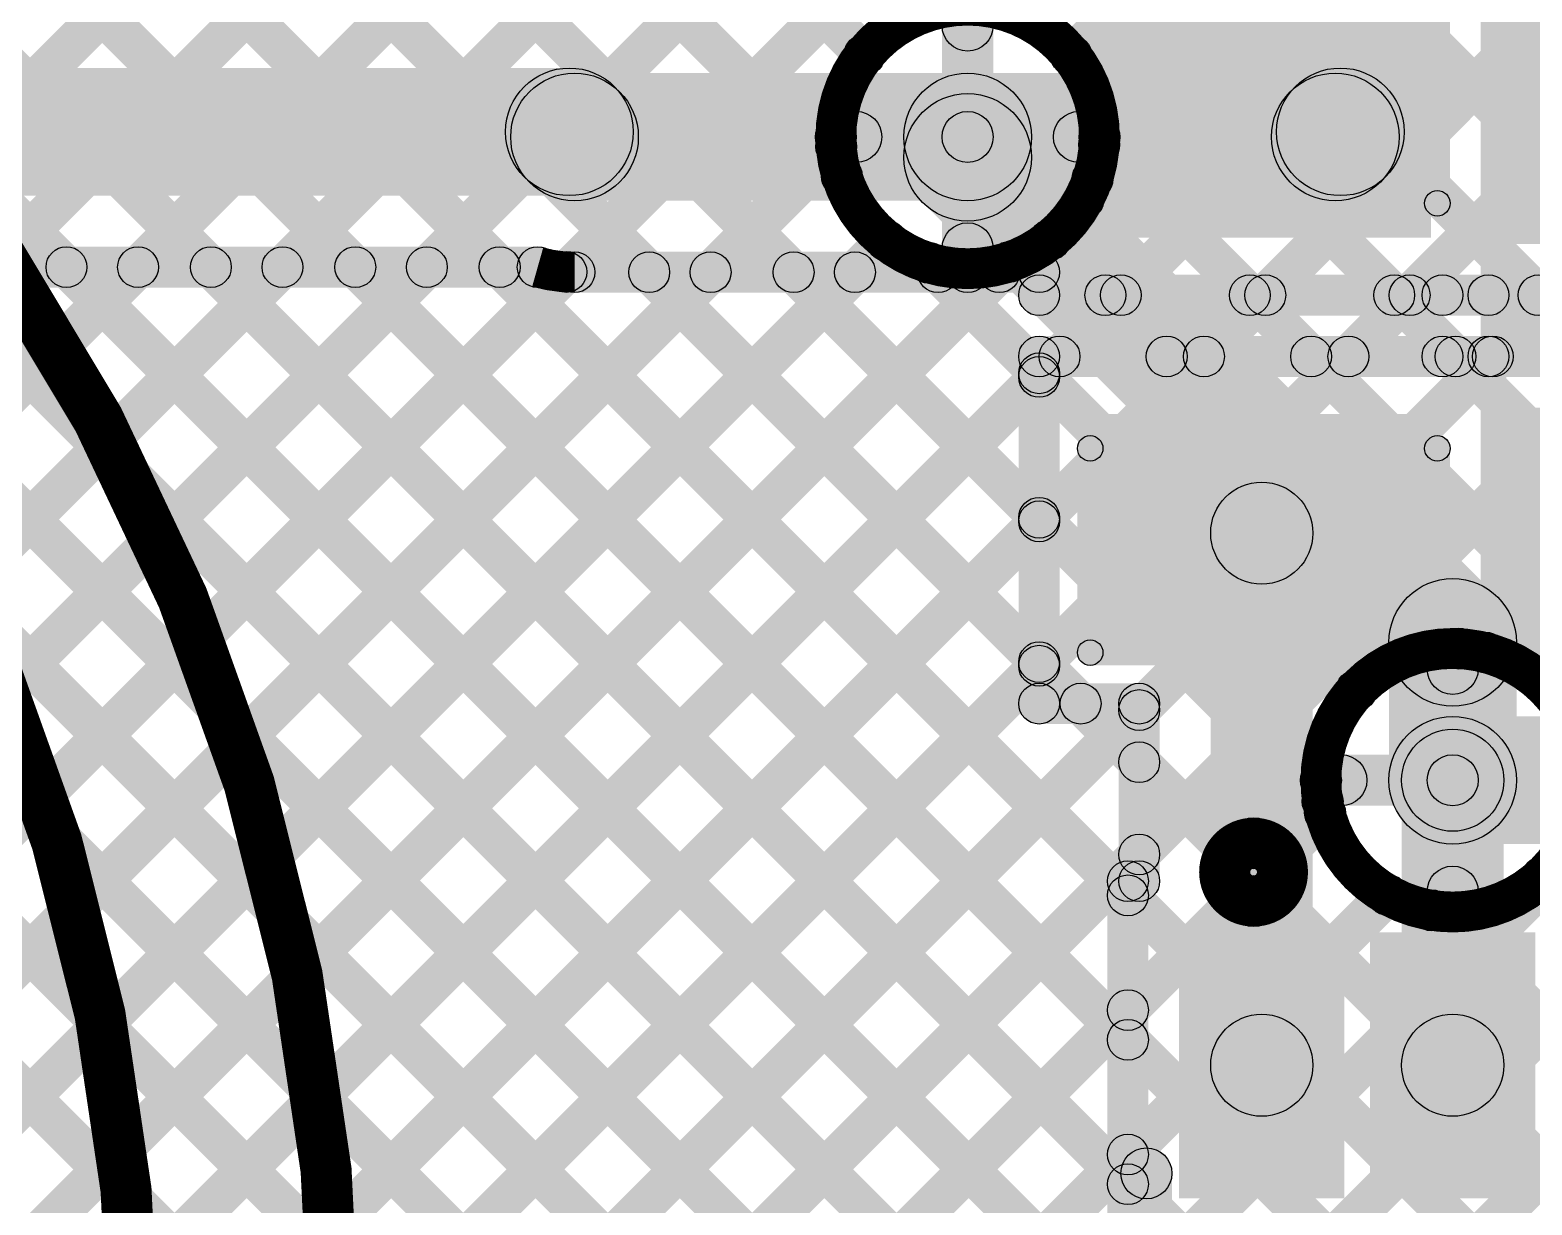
# Model space of a CAD drawing. Header units: millimetres. Extents: x 0 to 5.55, y 0 to 1.02.
# Drawn here: x 3.0364 to 3.3305, y 0.5318 to 0.7619 of the extents above; entities that cross this region are included whole.
import ezdxf

# ---------------------------------------------------------------- set-up
doc = ezdxf.new("R2010")
doc.units = ezdxf.units.MM
doc.header["$MEASUREMENT"] = 0
for name, color, linetype in [('BottomLayer', 5, 'Continuous'), ('BottomOverlay', 54, 'Continuous'), ('BottomPaste', 16, 'Continuous'), ('BottomSolder', 6, 'Continuous'), ('TopLayer', 1, 'Continuous'), ('TopOverlay', 2, 'Continuous'), ('ViaHoleLayer', 16, 'Continuous')]:
    doc.layers.add(name, color=color, linetype=linetype)

# ---------------------------------------------------------------- blocks, each defined once
blk = doc.blocks.new('C__0805_B_1')
at = {"layer": 'BottomLayer'}
for points in [[(-0.06, 0.03), (-0.02, 0.03), (-0.02, -0.03), (-0.06, -0.03)], [(0.02, 0.03), (0.06, 0.03), (0.06, -0.03), (0.02, -0.03)]]:
    blk.add_hatch(color=5, dxfattribs=at).paths.add_polyline_path(points)
at = {"layer": 'BottomOverlay'}
h = blk.add_hatch(color=54, dxfattribs=at)
edge = h.paths.add_edge_path()
edge.add_arc((-0.064, 0.034), 0.0025, 0, 360)
h = blk.add_hatch(color=54, dxfattribs=at)
edge = h.paths.add_edge_path()
edge.add_arc((-0.064, 0.034), 0.0025, 0, 360)
for points in [[(-0.024, 0.0365), (-0.024, 0.0315), (-0.064, 0.0315), (-0.064, 0.0365)], [(0.064, 0.0365), (0.064, 0.0315), (0.024, 0.0315), (0.024, 0.0365)], [(-0.0615, -0.034), (-0.0665, -0.034), (-0.0665, 0.034), (-0.0615, 0.034)], [(0.0665, -0.034), (0.0615, -0.034), (0.0615, 0.034), (0.0665, 0.034)], [(-0.024, -0.0315), (-0.024, -0.0365), (-0.064, -0.0365), (-0.064, -0.0315)], [(0.064, -0.0315), (0.064, -0.0365), (0.024, -0.0365), (0.024, -0.0315)]]:
    blk.add_hatch(color=54, dxfattribs=at).paths.add_polyline_path(points)
h = blk.add_hatch(color=54, dxfattribs=at)
edge = h.paths.add_edge_path()
edge.add_arc((-0.024, 0.034), 0.0025, 0, 360)
h = blk.add_hatch(color=54, dxfattribs=at)
edge = h.paths.add_edge_path()
edge.add_arc((0.024, 0.034), 0.0025, 0, 360)
h = blk.add_hatch(color=54, dxfattribs=at)
edge = h.paths.add_edge_path()
edge.add_arc((0.064, 0.034), 0.0025, 0, 360)
h = blk.add_hatch(color=54, dxfattribs=at)
edge = h.paths.add_edge_path()
edge.add_arc((0.064, 0.034), 0.0025, 0, 360)
h = blk.add_hatch(color=54, dxfattribs=at)
edge = h.paths.add_edge_path()
edge.add_arc((-0.064, -0.034), 0.0025, 0, 360)
h = blk.add_hatch(color=54, dxfattribs=at)
edge = h.paths.add_edge_path()
edge.add_arc((-0.064, -0.034), 0.0025, 0, 360)
h = blk.add_hatch(color=54, dxfattribs=at)
edge = h.paths.add_edge_path()
edge.add_arc((-0.024, -0.034), 0.0025, 0, 360)
h = blk.add_hatch(color=54, dxfattribs=at)
edge = h.paths.add_edge_path()
edge.add_arc((0.024, -0.034), 0.0025, 0, 360)
h = blk.add_hatch(color=54, dxfattribs=at)
edge = h.paths.add_edge_path()
edge.add_arc((0.064, -0.034), 0.0025, 0, 360)
h = blk.add_hatch(color=54, dxfattribs=at)
edge = h.paths.add_edge_path()
edge.add_arc((0.064, -0.034), 0.0025, 0, 360)
at = {"layer": 'BottomPaste'}
for points in [[(-0.06, 0.03), (-0.02, 0.03), (-0.02, -0.03), (-0.06, -0.03)], [(0.02, 0.03), (0.06, 0.03), (0.06, -0.03), (0.02, -0.03)]]:
    blk.add_hatch(color=16, dxfattribs=at).paths.add_polyline_path(points)
at = {"layer": 'BottomSolder'}
for points in [[(-0.06276, 0.03276), (-0.01724, 0.03276), (-0.01724, -0.03276), (-0.06276, -0.03276)], [(0.01724, 0.03276), (0.06276, 0.03276), (0.06276, -0.03276), (0.01724, -0.03276)]]:
    blk.add_hatch(color=6, dxfattribs=at).paths.add_polyline_path(points)
at = {"layer": 'BottomOverlay'}
for centre in [(-0.064, 0.034), (-0.064, 0.034), (-0.024, 0.034), (0.024, 0.034), (0.064, 0.034), (0.064, 0.034), (-0.064, -0.034), (-0.064, -0.034), (-0.024, -0.034), (0.024, -0.034), (0.064, -0.034), (0.064, -0.034)]:
    blk.add_circle(centre, 0.0025, dxfattribs=at)
blk = doc.blocks.new('SOT_23_6_B_5')
at = {"layer": 'BottomLayer'}
for points in [[(-0.07323, 0.04961), (-0.02913, 0.04961), (-0.02913, 0.0252), (-0.07323, 0.0252)], [(0.02913, 0.04961), (0.07323, 0.04961), (0.07323, 0.0252), (0.02913, 0.0252)], [(-0.07323, 0.0122), (-0.02913, 0.0122), (-0.02913, -0.0122), (-0.07323, -0.0122)], [(0.02913, 0.0122), (0.07323, 0.0122), (0.07323, -0.0122), (0.02913, -0.0122)], [(-0.07323, -0.0252), (-0.02913, -0.0252), (-0.02913, -0.04961), (-0.07323, -0.04961)], [(0.02913, -0.0252), (0.07323, -0.0252), (0.07323, -0.04961), (0.02913, -0.04961)]]:
    blk.add_hatch(color=5, dxfattribs=at).paths.add_polyline_path(points)
at = {"layer": 'BottomOverlay'}
h = blk.add_hatch(color=54, dxfattribs=at)
edge = h.paths.add_edge_path()
edge.add_arc((-0.03, 0.06), 0.005, 0, 360)
for points in [[(0.031, 0.065), (0.031, 0.055), (-0.03, 0.055), (-0.03, 0.065)], [(0.034, -0.055), (0.034, -0.065), (-0.03, -0.065), (-0.03, -0.055)]]:
    blk.add_hatch(color=54, dxfattribs=at).paths.add_polyline_path(points)
h = blk.add_hatch(color=54, dxfattribs=at)
edge = h.paths.add_edge_path()
edge.add_arc((0.031, 0.06), 0.005, 0, 360)
h = blk.add_hatch(color=54, dxfattribs=at)
edge = h.paths.add_edge_path()
edge.add_arc((-0.09466, -0.039), 0.005, 0, 360)
h = blk.add_hatch(color=54, dxfattribs=at)
edge = h.paths.add_edge_path()
edge.add_arc((-0.08334, -0.039), 0.005, 0, 360)
h = blk.add_hatch(color=54, dxfattribs=at)
edge = h.paths.add_edge_path()
edge.add_arc((-0.03, -0.06), 0.005, 0, 360)
h = blk.add_hatch(color=54, dxfattribs=at)
edge = h.paths.add_edge_path()
edge.add_arc((0.034, -0.06), 0.005, 0, 360)
at = {"layer": 'BottomPaste'}
for points in [[(-0.07323, 0.04961), (-0.02913, 0.04961), (-0.02913, 0.0252), (-0.07323, 0.0252)], [(0.02913, 0.04961), (0.07323, 0.04961), (0.07323, 0.0252), (0.02913, 0.0252)], [(-0.07323, 0.0122), (-0.02913, 0.0122), (-0.02913, -0.0122), (-0.07323, -0.0122)], [(0.02913, 0.0122), (0.07323, 0.0122), (0.07323, -0.0122), (0.02913, -0.0122)], [(-0.07323, -0.0252), (-0.02913, -0.0252), (-0.02913, -0.04961), (-0.07323, -0.04961)], [(0.02913, -0.0252), (0.07323, -0.0252), (0.07323, -0.04961), (0.02913, -0.04961)]]:
    blk.add_hatch(color=16, dxfattribs=at).paths.add_polyline_path(points)
at = {"layer": 'BottomSolder'}
for points in [[(-0.07723, 0.05361), (-0.02513, 0.05361), (-0.02513, 0.0212), (-0.07723, 0.0212)], [(0.02513, 0.05361), (0.07723, 0.05361), (0.07723, 0.0212), (0.02513, 0.0212)], [(-0.07723, 0.0162), (-0.02513, 0.0162), (-0.02513, -0.0162), (-0.07723, -0.0162)], [(0.02513, 0.0162), (0.07723, 0.0162), (0.07723, -0.0162), (0.02513, -0.0162)], [(-0.07723, -0.0212), (-0.02513, -0.0212), (-0.02513, -0.05361), (-0.07723, -0.05361)], [(0.02513, -0.0212), (0.07723, -0.0212), (0.07723, -0.05361), (0.02513, -0.05361)]]:
    blk.add_hatch(color=6, dxfattribs=at).paths.add_polyline_path(points)
at = {"layer": 'BottomOverlay', "const_width": 0.01}
blk.add_lwpolyline([(-0.08334, -0.039, 1), (-0.09466, -0.039, 1)], format="xyb", close=True, dxfattribs=at)
at = {"layer": 'BottomOverlay'}
for centre in [(-0.03, 0.06), (0.031, 0.06), (-0.09466, -0.039), (-0.08334, -0.039), (-0.03, -0.06), (0.034, -0.06)]:
    blk.add_circle(centre, 0.005, dxfattribs=at)
blk = doc.blocks.new('RES_0805_B_10')
at = {"layer": 'BottomLayer'}
for points in [[(-0.06, 0.025), (-0.02, 0.025), (-0.02, -0.025), (-0.06, -0.025)], [(0.02, 0.025), (0.06, 0.025), (0.06, -0.025), (0.02, -0.025)]]:
    blk.add_hatch(color=5, dxfattribs=at).paths.add_polyline_path(points)
at = {"layer": 'BottomOverlay'}
h = blk.add_hatch(color=54, dxfattribs=at)
edge = h.paths.add_edge_path()
edge.add_arc((-0.064, 0.029), 0.0025, 0, 360)
h = blk.add_hatch(color=54, dxfattribs=at)
edge = h.paths.add_edge_path()
edge.add_arc((-0.064, 0.029), 0.0025, 0, 360)
for points in [[(0.064, 0.0315), (0.064, 0.0265), (-0.064, 0.0265), (-0.064, 0.0315)], [(-0.0615, -0.029), (-0.0665, -0.029), (-0.0665, 0.029), (-0.0615, 0.029)], [(0.0665, -0.029), (0.0615, -0.029), (0.0615, 0.029), (0.0665, 0.029)], [(0.064, -0.0265), (0.064, -0.0315), (-0.064, -0.0315), (-0.064, -0.0265)]]:
    blk.add_hatch(color=54, dxfattribs=at).paths.add_polyline_path(points)
h = blk.add_hatch(color=54, dxfattribs=at)
edge = h.paths.add_edge_path()
edge.add_arc((0.064, 0.029), 0.0025, 0, 360)
h = blk.add_hatch(color=54, dxfattribs=at)
edge = h.paths.add_edge_path()
edge.add_arc((0.064, 0.029), 0.0025, 0, 360)
h = blk.add_hatch(color=54, dxfattribs=at)
edge = h.paths.add_edge_path()
edge.add_arc((-0.064, -0.029), 0.0025, 0, 360)
h = blk.add_hatch(color=54, dxfattribs=at)
edge = h.paths.add_edge_path()
edge.add_arc((-0.064, -0.029), 0.0025, 0, 360)
h = blk.add_hatch(color=54, dxfattribs=at)
edge = h.paths.add_edge_path()
edge.add_arc((0.064, -0.029), 0.0025, 0, 360)
h = blk.add_hatch(color=54, dxfattribs=at)
edge = h.paths.add_edge_path()
edge.add_arc((0.064, -0.029), 0.0025, 0, 360)
at = {"layer": 'BottomPaste'}
for points in [[(-0.06, 0.025), (-0.02, 0.025), (-0.02, -0.025), (-0.06, -0.025)], [(0.02, 0.025), (0.06, 0.025), (0.06, -0.025), (0.02, -0.025)]]:
    blk.add_hatch(color=16, dxfattribs=at).paths.add_polyline_path(points)
at = {"layer": 'BottomSolder'}
for points in [[(-0.064, 0.029), (-0.016, 0.029), (-0.016, -0.029), (-0.064, -0.029)], [(0.016, 0.029), (0.064, 0.029), (0.064, -0.029), (0.016, -0.029)]]:
    blk.add_hatch(color=6, dxfattribs=at).paths.add_polyline_path(points)
at = {"layer": 'BottomOverlay'}
for centre in [(-0.064, 0.029), (-0.064, 0.029), (0.064, 0.029), (0.064, 0.029), (-0.064, -0.029), (-0.064, -0.029), (0.064, -0.029), (0.064, -0.029)]:
    blk.add_circle(centre, 0.0025, dxfattribs=at)

msp = doc.modelspace()

# ---------------------------------------------------------------- hatches: boundary and pattern name
at = {"layer": 'BottomLayer'}
for points in [[(2.221, 0.7295), (2.221, 0.7545), (3.142, 0.7545), (3.142, 0.7295)], [(3.143, 0.7285), (3.143, 0.7535), (3.22, 0.7535), (3.22, 0.7285)], [(3.22, 0.7285), (3.22, 0.7535), (3.292, 0.7535), (3.292, 0.7285)], [(3.13316, 0.73316), (3.15084, 0.75084), (3.15184, 0.74984), (3.13416, 0.73216)], [(3.30084, 0.73216), (3.28316, 0.74984), (3.28416, 0.75084), (3.30184, 0.73316)], [(2.221, 0.7115), (2.221, 0.7195), (3.13579, 0.7195), (3.13579, 0.7115)], [(2.7982, 0.45053), (2.79254, 0.45619), (3.05468, 0.71833), (3.06034, 0.71267)], [(2.82648, 0.45053), (2.82083, 0.45619), (3.08297, 0.71833), (3.08863, 0.71267)], [(2.87096, 0.71267), (2.87661, 0.71833), (3.21011, 0.38483), (3.20446, 0.37917)], [(2.89924, 0.71267), (2.9049, 0.71833), (3.22818, 0.39505), (3.22252, 0.38939)], [(2.92753, 0.71267), (2.93318, 0.71833), (3.24111, 0.4104), (3.23546, 0.40474)], [(2.94673, 0.54249), (2.94107, 0.54815), (3.11125, 0.71833), (3.11691, 0.71267)], [(2.95581, 0.71267), (2.96147, 0.71833), (3.25422, 0.42557), (3.24857, 0.41992)], [(2.98409, 0.71267), (2.98975, 0.71833), (3.25422, 0.45386), (3.24857, 0.4482)], [(3.01238, 0.71267), (3.01803, 0.71833), (3.25422, 0.48214), (3.24857, 0.47648)], [(3.04066, 0.71267), (3.04632, 0.71833), (3.26895, 0.49569), (3.2633, 0.49004)], [(3.06895, 0.71267), (3.0746, 0.71833), (3.25422, 0.53871), (3.24857, 0.53305)], [(3.09723, 0.71267), (3.10289, 0.71833), (3.25422, 0.56699), (3.24857, 0.56134)], [(3.12552, 0.71267), (3.13117, 0.71833), (3.25422, 0.59528), (3.24857, 0.58962)], [(3.143, 0.7105), (3.143, 0.7185), (3.22, 0.7185), (3.22, 0.7105)], [(3.22, 0.7105), (3.22, 0.7185), (3.234, 0.7185), (3.234, 0.7105)], [(2.52769, 0.0386), (2.52204, 0.04426), (3.19511, 0.71733), (3.20076, 0.71167)], [(2.55598, 0.0386), (2.55032, 0.04426), (3.22339, 0.71733), (3.22905, 0.71167)], [(2.96799, 0.53547), (2.96233, 0.54113), (3.13858, 0.71738), (3.14424, 0.71172)], [(2.97632, 0.51551), (2.97066, 0.52117), (3.16682, 0.71733), (3.17248, 0.71167)], [(3.1548, 0.71167), (3.16046, 0.71733), (3.23683, 0.64096), (3.23117, 0.6353)], [(3.18308, 0.71167), (3.18874, 0.71733), (3.23683, 0.66924), (3.23117, 0.66358)], [(3.21137, 0.71167), (3.21703, 0.71733), (3.23683, 0.69753), (3.23117, 0.69187)], [(3.238, 0.71), (3.23, 0.71), (3.23, 0.7145), (3.238, 0.7145)], [(3.234, 0.706), (3.234, 0.714), (3.313, 0.714), (3.313, 0.706)], [(3.24083, 0.69517), (3.23517, 0.70083), (3.24717, 0.71283), (3.25283, 0.70717)], [(3.24415, 0.70717), (3.24981, 0.71283), (3.26181, 0.70083), (3.25615, 0.69517)], [(3.26912, 0.69517), (3.26346, 0.70083), (3.27546, 0.71283), (3.28112, 0.70717)], [(3.27244, 0.70717), (3.27809, 0.71283), (3.29009, 0.70083), (3.28444, 0.69517)], [(3.2974, 0.69517), (3.29174, 0.70083), (3.30374, 0.71283), (3.3094, 0.70717)], [(3.30072, 0.70717), (3.30638, 0.71283), (3.31838, 0.70083), (3.31272, 0.69517)], [(3.313, 0.706), (3.313, 0.714), (3.322, 0.714), (3.322, 0.706)], [(3.313, 0.706), (3.313, 0.714), (3.322, 0.714), (3.322, 0.706)], [(3.32568, 0.69517), (3.32003, 0.70083), (3.33203, 0.71283), (3.33768, 0.70717)], [(3.322, 0.706), (3.322, 0.714), (3.391, 0.714), (3.391, 0.706)], [(3.32901, 0.70717), (3.33466, 0.71283), (3.34666, 0.70083), (3.34101, 0.69517)], [(3.23683, 0.69117), (3.23117, 0.69683), (3.23517, 0.70083), (3.24083, 0.69517)], [(3.234, 0.694), (3.234, 0.702), (3.313, 0.702), (3.313, 0.694)], [(3.313, 0.694), (3.313, 0.702), (3.322, 0.702), (3.322, 0.694)], [(3.313, 0.694), (3.313, 0.702), (3.322, 0.702), (3.322, 0.694)], [(3.322, 0.694), (3.322, 0.702), (3.391, 0.702), (3.391, 0.694)], [(3.238, 0.63), (3.23, 0.63), (3.23, 0.698), (3.238, 0.698)], [(2.58426, 0.0386), (2.57861, 0.04426), (3.23117, 0.69683), (3.23683, 0.69117)], [(2.61255, 0.0386), (2.60689, 0.04426), (3.23117, 0.66854), (3.23683, 0.66288)], [(3.2876, 0.55918), (3.2676, 0.55918), (3.2676, 0.6634), (3.2876, 0.6634)], [(2.64083, 0.0386), (2.63517, 0.04426), (3.23117, 0.64026), (3.23683, 0.6346)], [(3.23117, 0.6353), (3.23683, 0.64096), (3.24496, 0.63283), (3.2393, 0.62717)], [(3.234, 0.626), (3.234, 0.634), (3.2536, 0.634), (3.2536, 0.626)], [(3.2393, 0.62717), (3.24496, 0.63283), (3.25643, 0.62136), (3.25077, 0.6157)], [(2.66912, 0.0386), (2.66346, 0.04426), (3.25077, 0.63157), (3.25643, 0.62591)], [(3.2576, 0.59523), (3.2496, 0.59523), (3.2496, 0.63), (3.2576, 0.63)], [(3.325, 0.55918), (3.305, 0.55918), (3.305, 0.615), (3.325, 0.615)], [(2.6974, 0.0386), (2.69174, 0.04426), (3.25077, 0.60329), (3.25643, 0.59763)], [(3.25539, 0.52313), (3.24739, 0.52313), (3.24739, 0.59523), (3.25539, 0.59523)], [(2.72568, 0.0386), (2.72003, 0.04426), (3.24857, 0.5728), (3.25422, 0.56714)], [(2.75397, 0.0386), (2.74831, 0.04426), (3.24857, 0.54451), (3.25422, 0.53886)]]:
    msp.add_hatch(color=5, dxfattribs=at).paths.add_polyline_path(points)
h = msp.add_hatch(color=5, dxfattribs=at)
edge = h.paths.add_edge_path()
edge.add_arc((3.142, 0.742), 0.0125, 0, 360)
h = msp.add_hatch(color=5, dxfattribs=at)
edge = h.paths.add_edge_path()
edge.add_arc((3.142, 0.742), 0.0125, 0, 360)
h = msp.add_hatch(color=5, dxfattribs=at)
edge = h.paths.add_edge_path()
edge.add_arc((3.143, 0.741), 0.0125, 0, 360)
h = msp.add_hatch(color=5, dxfattribs=at)
edge = h.paths.add_edge_path()
edge.add_arc((3.143, 0.741), 0.0125, 0, 360)
h = msp.add_hatch(color=5, dxfattribs=at)
edge = h.paths.add_edge_path()
edge.add_arc((3.22, 0.741), 0.0125, 0, 360)
h = msp.add_hatch(color=5, dxfattribs=at)
edge = h.paths.add_edge_path()
edge.add_arc((3.22, 0.741), 0.0125, 0, 360)
h = msp.add_hatch(color=5, dxfattribs=at)
edge = h.paths.add_edge_path()
edge.add_arc((3.292, 0.741), 0.0125, 0, 360)
h = msp.add_hatch(color=5, dxfattribs=at)
edge = h.paths.add_edge_path()
edge.add_arc((3.292, 0.741), 0.0125, 0, 360)
h = msp.add_hatch(color=5, dxfattribs=at)
edge = h.paths.add_edge_path()
edge.add_arc((3.293, 0.742), 0.0125, 0, 360)
h = msp.add_hatch(color=5, dxfattribs=at)
edge = h.paths.add_edge_path()
edge.add_arc((3.22, 0.741), 0.01181, 0, 360)
h = msp.add_hatch(color=5, dxfattribs=at)
edge = h.paths.add_edge_path()
edge.add_arc((3.04349, 0.7155), 0.004, 0, 360)
h = msp.add_hatch(color=5, dxfattribs=at)
edge = h.paths.add_edge_path()
edge.add_arc((3.05751, 0.7155), 0.004, 0, 360)
h = msp.add_hatch(color=5, dxfattribs=at)
edge = h.paths.add_edge_path()
edge.add_arc((3.07178, 0.7155), 0.004, 0, 360)
h = msp.add_hatch(color=5, dxfattribs=at)
edge = h.paths.add_edge_path()
edge.add_arc((3.0858, 0.7155), 0.004, 0, 360)
h = msp.add_hatch(color=5, dxfattribs=at)
edge = h.paths.add_edge_path()
edge.add_arc((3.10006, 0.7155), 0.004, 0, 360)
h = msp.add_hatch(color=5, dxfattribs=at)
edge = h.paths.add_edge_path()
edge.add_arc((3.11408, 0.7155), 0.004, 0, 360)
h = msp.add_hatch(color=5, dxfattribs=at)
edge = h.paths.add_edge_path()
edge.add_arc((3.12834, 0.7155), 0.004, 0, 360)
h = msp.add_hatch(color=5, dxfattribs=at)
edge = h.paths.add_edge_path()
edge.add_arc((3.13579, 0.7155), 0.004, 0, 360)
h = msp.add_hatch(color=5, dxfattribs=at)
edge = h.paths.add_edge_path()
edge.add_arc((3.13579, 0.7155), 0.004, 0, 360)
h = msp.add_hatch(color=5, dxfattribs=at)
edge = h.paths.add_edge_path()
edge.add_arc((3.13579, 0.7155), 0.004, 0, 360)
h = msp.add_hatch(color=5, dxfattribs=at)
edge = h.paths.add_edge_path()
edge.add_arc((3.14141, 0.71455), 0.004, 0, 360)
h = msp.add_hatch(color=5, dxfattribs=at)
edge = h.paths.add_edge_path()
edge.add_arc((3.143, 0.7145), 0.004, 0, 360)
h = msp.add_hatch(color=5, dxfattribs=at)
edge = h.paths.add_edge_path()
edge.add_arc((3.143, 0.7145), 0.004, 0, 360)
h = msp.add_hatch(color=5, dxfattribs=at)
edge = h.paths.add_edge_path()
edge.add_arc((3.143, 0.7145), 0.004, 0, 360)
h = msp.add_hatch(color=5, dxfattribs=at)
edge = h.paths.add_edge_path()
edge.add_arc((3.15763, 0.7145), 0.004, 0, 360)
h = msp.add_hatch(color=5, dxfattribs=at)
edge = h.paths.add_edge_path()
edge.add_arc((3.16965, 0.7145), 0.004, 0, 360)
h = msp.add_hatch(color=5, dxfattribs=at)
edge = h.paths.add_edge_path()
edge.add_arc((3.18591, 0.7145), 0.004, 0, 360)
h = msp.add_hatch(color=5, dxfattribs=at)
edge = h.paths.add_edge_path()
edge.add_arc((3.19793, 0.7145), 0.004, 0, 360)
h = msp.add_hatch(color=5, dxfattribs=at)
edge = h.paths.add_edge_path()
edge.add_arc((3.2142, 0.7145), 0.004, 0, 360)
h = msp.add_hatch(color=5, dxfattribs=at)
edge = h.paths.add_edge_path()
edge.add_arc((3.22, 0.7145), 0.004, 0, 360)
h = msp.add_hatch(color=5, dxfattribs=at)
edge = h.paths.add_edge_path()
edge.add_arc((3.22, 0.7145), 0.004, 0, 360)
h = msp.add_hatch(color=5, dxfattribs=at)
edge = h.paths.add_edge_path()
edge.add_arc((3.22622, 0.7145), 0.004, 0, 360)
h = msp.add_hatch(color=5, dxfattribs=at)
edge = h.paths.add_edge_path()
edge.add_arc((3.234, 0.7145), 0.004, 0, 360)
h = msp.add_hatch(color=5, dxfattribs=at)
edge = h.paths.add_edge_path()
edge.add_arc((3.234, 0.7145), 0.004, 0, 360)
h = msp.add_hatch(color=5, dxfattribs=at)
edge = h.paths.add_edge_path()
edge.add_arc((3.234, 0.71), 0.004, 0, 360)
h = msp.add_hatch(color=5, dxfattribs=at)
edge = h.paths.add_edge_path()
edge.add_arc((3.234, 0.71), 0.004, 0, 360)
h = msp.add_hatch(color=5, dxfattribs=at)
edge = h.paths.add_edge_path()
edge.add_arc((3.24698, 0.71), 0.004, 0, 360)
h = msp.add_hatch(color=5, dxfattribs=at)
edge = h.paths.add_edge_path()
edge.add_arc((3.25, 0.71), 0.004, 0, 360)
h = msp.add_hatch(color=5, dxfattribs=at)
edge = h.paths.add_edge_path()
edge.add_arc((3.27527, 0.71), 0.004, 0, 360)
h = msp.add_hatch(color=5, dxfattribs=at)
edge = h.paths.add_edge_path()
edge.add_arc((3.27829, 0.71), 0.004, 0, 360)
h = msp.add_hatch(color=5, dxfattribs=at)
edge = h.paths.add_edge_path()
edge.add_arc((3.30355, 0.71), 0.004, 0, 360)
h = msp.add_hatch(color=5, dxfattribs=at)
edge = h.paths.add_edge_path()
edge.add_arc((3.30657, 0.71), 0.004, 0, 360)
h = msp.add_hatch(color=5, dxfattribs=at)
edge = h.paths.add_edge_path()
edge.add_arc((3.313, 0.71), 0.004, 0, 360)
h = msp.add_hatch(color=5, dxfattribs=at)
edge = h.paths.add_edge_path()
edge.add_arc((3.313, 0.71), 0.004, 0, 360)
h = msp.add_hatch(color=5, dxfattribs=at)
edge = h.paths.add_edge_path()
edge.add_arc((3.313, 0.71), 0.004, 0, 360)
h = msp.add_hatch(color=5, dxfattribs=at)
edge = h.paths.add_edge_path()
edge.add_arc((3.322, 0.71), 0.004, 0, 360)
h = msp.add_hatch(color=5, dxfattribs=at)
edge = h.paths.add_edge_path()
edge.add_arc((3.322, 0.71), 0.004, 0, 360)
h = msp.add_hatch(color=5, dxfattribs=at)
edge = h.paths.add_edge_path()
edge.add_arc((3.322, 0.71), 0.004, 0, 360)
h = msp.add_hatch(color=5, dxfattribs=at)
edge = h.paths.add_edge_path()
edge.add_arc((3.33183, 0.71), 0.004, 0, 360)
h = msp.add_hatch(color=5, dxfattribs=at)
edge = h.paths.add_edge_path()
edge.add_arc((3.234, 0.698), 0.004, 0, 360)
h = msp.add_hatch(color=5, dxfattribs=at)
edge = h.paths.add_edge_path()
edge.add_arc((3.234, 0.698), 0.004, 0, 360)
h = msp.add_hatch(color=5, dxfattribs=at)
edge = h.paths.add_edge_path()
edge.add_arc((3.238, 0.698), 0.004, 0, 360)
h = msp.add_hatch(color=5, dxfattribs=at)
edge = h.paths.add_edge_path()
edge.add_arc((3.238, 0.698), 0.004, 0, 360)
h = msp.add_hatch(color=5, dxfattribs=at)
edge = h.paths.add_edge_path()
edge.add_arc((3.25898, 0.698), 0.004, 0, 360)
h = msp.add_hatch(color=5, dxfattribs=at)
edge = h.paths.add_edge_path()
edge.add_arc((3.26629, 0.698), 0.004, 0, 360)
h = msp.add_hatch(color=5, dxfattribs=at)
edge = h.paths.add_edge_path()
edge.add_arc((3.28727, 0.698), 0.004, 0, 360)
h = msp.add_hatch(color=5, dxfattribs=at)
edge = h.paths.add_edge_path()
edge.add_arc((3.29457, 0.698), 0.004, 0, 360)
h = msp.add_hatch(color=5, dxfattribs=at)
edge = h.paths.add_edge_path()
edge.add_arc((3.313, 0.698), 0.004, 0, 360)
h = msp.add_hatch(color=5, dxfattribs=at)
edge = h.paths.add_edge_path()
edge.add_arc((3.313, 0.698), 0.004, 0, 360)
h = msp.add_hatch(color=5, dxfattribs=at)
edge = h.paths.add_edge_path()
edge.add_arc((3.313, 0.698), 0.004, 0, 360)
h = msp.add_hatch(color=5, dxfattribs=at)
edge = h.paths.add_edge_path()
edge.add_arc((3.31555, 0.698), 0.004, 0, 360)
h = msp.add_hatch(color=5, dxfattribs=at)
edge = h.paths.add_edge_path()
edge.add_arc((3.322, 0.698), 0.004, 0, 360)
h = msp.add_hatch(color=5, dxfattribs=at)
edge = h.paths.add_edge_path()
edge.add_arc((3.322, 0.698), 0.004, 0, 360)
h = msp.add_hatch(color=5, dxfattribs=at)
edge = h.paths.add_edge_path()
edge.add_arc((3.322, 0.698), 0.004, 0, 360)
h = msp.add_hatch(color=5, dxfattribs=at)
edge = h.paths.add_edge_path()
edge.add_arc((3.32286, 0.698), 0.004, 0, 360)
h = msp.add_hatch(color=5, dxfattribs=at)
edge = h.paths.add_edge_path()
edge.add_arc((3.234, 0.6947), 0.004, 0, 360)
h = msp.add_hatch(color=5, dxfattribs=at)
edge = h.paths.add_edge_path()
edge.add_arc((3.234, 0.694), 0.004, 0, 360)
h = msp.add_hatch(color=5, dxfattribs=at)
edge = h.paths.add_edge_path()
edge.add_arc((3.234, 0.694), 0.004, 0, 360)
h = msp.add_hatch(color=5, dxfattribs=at)
edge = h.paths.add_edge_path()
edge.add_arc((3.2776, 0.6634), 0.01, 0, 360)
h = msp.add_hatch(color=5, dxfattribs=at)
edge = h.paths.add_edge_path()
edge.add_arc((3.234, 0.66641), 0.004, 0, 360)
h = msp.add_hatch(color=5, dxfattribs=at)
edge = h.paths.add_edge_path()
edge.add_arc((3.234, 0.66571), 0.004, 0, 360)
h = msp.add_hatch(color=5, dxfattribs=at)
edge = h.paths.add_edge_path()
edge.add_arc((3.234, 0.63813), 0.004, 0, 360)
h = msp.add_hatch(color=5, dxfattribs=at)
edge = h.paths.add_edge_path()
edge.add_arc((3.234, 0.63813), 0.004, 0, 360)
h = msp.add_hatch(color=5, dxfattribs=at)
edge = h.paths.add_edge_path()
edge.add_arc((3.234, 0.63743), 0.004, 0, 360)
h = msp.add_hatch(color=5, dxfattribs=at)
edge = h.paths.add_edge_path()
edge.add_arc((3.234, 0.63), 0.004, 0, 360)
h = msp.add_hatch(color=5, dxfattribs=at)
edge = h.paths.add_edge_path()
edge.add_arc((3.234, 0.63), 0.004, 0, 360)
h = msp.add_hatch(color=5, dxfattribs=at)
edge = h.paths.add_edge_path()
edge.add_arc((3.24213, 0.63), 0.004, 0, 360)
h = msp.add_hatch(color=5, dxfattribs=at)
edge = h.paths.add_edge_path()
edge.add_arc((3.24213, 0.63), 0.004, 0, 360)
h = msp.add_hatch(color=5, dxfattribs=at)
edge = h.paths.add_edge_path()
edge.add_arc((3.2536, 0.63), 0.004, 0, 360)
h = msp.add_hatch(color=5, dxfattribs=at)
edge = h.paths.add_edge_path()
edge.add_arc((3.2536, 0.63), 0.004, 0, 360)
h = msp.add_hatch(color=5, dxfattribs=at)
edge = h.paths.add_edge_path()
edge.add_arc((3.2536, 0.62874), 0.004, 0, 360)
h = msp.add_hatch(color=5, dxfattribs=at)
edge = h.paths.add_edge_path()
edge.add_arc((3.315, 0.615), 0.01181, 0, 360)
h = msp.add_hatch(color=5, dxfattribs=at)
edge = h.paths.add_edge_path()
edge.add_arc((3.315, 0.615), 0.01, 0, 360)
h = msp.add_hatch(color=5, dxfattribs=at)
edge = h.paths.add_edge_path()
edge.add_arc((3.2536, 0.61853), 0.004, 0, 360)
h = msp.add_hatch(color=5, dxfattribs=at)
edge = h.paths.add_edge_path()
edge.add_arc((3.2536, 0.60046), 0.004, 0, 360)
h = msp.add_hatch(color=5, dxfattribs=at)
edge = h.paths.add_edge_path()
edge.add_arc((3.25139, 0.59523), 0.004, 0, 360)
h = msp.add_hatch(color=5, dxfattribs=at)
edge = h.paths.add_edge_path()
edge.add_arc((3.2536, 0.59523), 0.004, 0, 360)
h = msp.add_hatch(color=5, dxfattribs=at)
edge = h.paths.add_edge_path()
edge.add_arc((3.25139, 0.59245), 0.004, 0, 360)
h = msp.add_hatch(color=5, dxfattribs=at)
edge = h.paths.add_edge_path()
edge.add_arc((3.25139, 0.56997), 0.004, 0, 360)
h = msp.add_hatch(color=5, dxfattribs=at)
edge = h.paths.add_edge_path()
edge.add_arc((3.25139, 0.56417), 0.004, 0, 360)
h = msp.add_hatch(color=5, dxfattribs=at)
edge = h.paths.add_edge_path()
edge.add_arc((3.2776, 0.55918), 0.01, 0, 360)
h = msp.add_hatch(color=5, dxfattribs=at)
edge = h.paths.add_edge_path()
edge.add_arc((3.315, 0.55918), 0.01, 0, 360)
h = msp.add_hatch(color=5, dxfattribs=at)
edge = h.paths.add_edge_path()
edge.add_arc((3.25139, 0.54169), 0.004, 0, 360)
h = msp.add_hatch(color=5, dxfattribs=at)
edge = h.paths.add_edge_path()
edge.add_arc((3.25139, 0.53588), 0.004, 0, 360)
at = {"layer": 'TopLayer'}
for points in [[(2.59289, 0.99074), (2.59855, 0.9964), (3.23161, 0.36333), (3.22596, 0.35767)], [(2.62117, 0.99074), (2.62683, 0.9964), (3.2599, 0.36333), (3.25424, 0.35767)], [(2.64946, 0.99074), (2.65511, 0.9964), (3.28818, 0.36333), (3.28253, 0.35767)], [(2.67774, 0.99074), (2.6834, 0.9964), (3.31647, 0.36333), (3.31081, 0.35767)], [(2.70603, 0.99074), (2.71168, 0.9964), (3.34475, 0.36333), (3.33909, 0.35767)], [(2.73431, 0.99074), (2.73997, 0.9964), (3.37303, 0.36333), (3.36738, 0.35767)], [(2.76259, 0.99074), (2.76825, 0.9964), (3.40132, 0.36333), (3.39566, 0.35767)], [(2.79279, 0.50169), (2.78713, 0.50734), (3.27618, 0.9964), (3.28184, 0.99074)], [(2.79088, 0.99074), (2.79654, 0.9964), (3.4296, 0.36333), (3.42395, 0.35767)], [(2.80693, 0.48755), (2.80127, 0.4932), (3.30447, 0.9964), (3.31012, 0.99074)], [(2.82107, 0.4734), (2.81542, 0.47906), (3.33275, 0.9964), (3.33841, 0.99074)], [(2.81916, 0.99074), (2.82482, 0.9964), (3.45789, 0.36333), (3.45223, 0.35767)], [(2.84745, 0.99074), (2.8531, 0.9964), (3.48617, 0.36333), (3.48052, 0.35767)], [(2.87573, 0.99074), (2.88139, 0.9964), (3.51446, 0.36333), (3.5088, 0.35767)], [(2.90103, 0.52507), (2.89537, 0.53073), (3.36104, 0.9964), (3.36669, 0.99074)], [(2.90867, 0.36301), (2.90302, 0.36867), (3.53074, 0.9964), (3.5364, 0.99074)], [(2.90402, 0.99074), (2.90967, 0.9964), (3.29235, 0.61372), (3.28669, 0.60807)], [(2.93162, 0.35767), (2.92596, 0.36333), (3.55903, 0.9964), (3.56468, 0.99074)], [(2.9323, 0.99074), (2.93796, 0.9964), (3.19818, 0.73618), (3.19252, 0.73052)], [(2.94673, 0.54249), (2.94107, 0.54815), (3.38932, 0.9964), (3.39498, 0.99074)], [(2.9599, 0.35767), (2.95424, 0.36333), (3.58731, 0.9964), (3.59297, 0.99074)], [(2.96058, 0.99074), (2.96624, 0.9964), (3.20268, 0.75996), (3.19702, 0.7543)], [(2.96799, 0.53547), (2.96233, 0.54113), (3.4176, 0.9964), (3.42326, 0.99074)], [(2.98818, 0.35767), (2.98253, 0.36333), (3.61559, 0.9964), (3.62125, 0.99074)], [(3.01715, 0.99074), (3.02281, 0.9964), (3.70688, 0.31233), (3.70122, 0.30667)], [(3.04544, 0.99074), (3.05109, 0.9964), (3.53198, 0.51551), (3.52632, 0.50986)], [(3.07372, 0.99074), (3.07938, 0.9964), (3.53785, 0.53792), (3.5322, 0.53227)], [(3.15789, 0.35767), (3.15223, 0.36333), (3.7853, 0.9964), (3.79096, 0.99074)], [(3.24316, 0.75407), (3.2375, 0.75973), (3.47417, 0.9964), (3.47983, 0.99074)], [(3.24728, 0.7299), (3.24162, 0.73556), (3.50246, 0.9964), (3.50811, 0.99074)], [(3.01647, 0.35767), (3.01081, 0.36333), (3.56617, 0.91869), (3.57183, 0.91303)], [(3.32425, 0.63717), (3.31859, 0.64283), (3.56873, 0.89297), (3.57439, 0.88731)], [(3.10132, 0.35767), (3.09566, 0.36333), (3.59524, 0.8629), (3.6009, 0.85725)], [(3.12961, 0.35767), (3.12395, 0.36333), (3.61796, 0.85734), (3.62362, 0.85169)], [(3.225, 0.741), (3.215, 0.741), (3.215, 0.76281), (3.225, 0.76281)], [(3.19819, 0.736), (3.19819, 0.746), (3.22, 0.746), (3.22, 0.736)], [(3.21116, 0.72816), (3.22884, 0.74584), (3.32384, 0.65084), (3.30616, 0.63316)], [(3.22, 0.736), (3.22, 0.746), (3.24181, 0.746), (3.24181, 0.736)], [(2.97632, 0.51552), (2.97067, 0.52118), (3.19143, 0.74194), (3.19709, 0.73628)], [(3.24294, 0.73667), (3.2486, 0.74233), (3.67859, 0.31233), (3.67294, 0.30667)], [(3.2325, 0.737), (3.2075, 0.737), (3.2075, 0.741), (3.2325, 0.741)], [(3.225, 0.71919), (3.215, 0.71919), (3.215, 0.741), (3.225, 0.741)], [(3.2333, 0.71802), (3.23896, 0.72368), (3.31903, 0.64361), (3.31337, 0.63795)], [(2.97275, 0.48366), (2.9671, 0.48932), (3.20127, 0.7235), (3.20693, 0.71784)], [(2.94731, 0.42993), (2.94165, 0.43559), (3.22544, 0.71938), (3.2311, 0.71372)], [(3.20952, 0.71352), (3.21518, 0.71918), (3.29894, 0.63542), (3.29328, 0.62976)], [(3.3275, 0.615), (3.3025, 0.615), (3.3025, 0.642), (3.3275, 0.642)], [(3.32, 0.615), (3.31, 0.615), (3.31, 0.63681), (3.32, 0.63681)], [(3.315, 0.6025), (3.315, 0.6275), (4.657, 0.6275), (4.657, 0.6025)], [(3.29319, 0.61), (3.29319, 0.62), (3.315, 0.62), (3.315, 0.61)], [(3.315, 0.61), (3.315, 0.62), (3.33681, 0.62), (3.33681, 0.61)], [(3.32, 0.59319), (3.31, 0.59319), (3.31, 0.615), (3.32, 0.615)], [(3.04475, 0.35767), (3.0391, 0.36333), (3.28717, 0.61141), (3.29283, 0.60575)], [(3.32976, 0.59328), (3.33542, 0.59894), (3.62203, 0.31233), (3.61637, 0.30667)], [(3.07304, 0.35767), (3.06738, 0.36333), (3.29943, 0.59538), (3.30509, 0.58972)], [(3.30807, 0.58669), (3.31372, 0.59235), (3.54274, 0.36333), (3.53708, 0.35767)]]:
    msp.add_hatch(color=1, dxfattribs=at).paths.add_polyline_path(points)
h = msp.add_hatch(color=1, dxfattribs=at)
edge = h.paths.add_edge_path()
edge.add_arc((3.22, 0.76281), 0.005, 0, 360)
h = msp.add_hatch(color=1, dxfattribs=at)
edge = h.paths.add_edge_path()
edge.add_arc((3.19985, 0.75713), 0.004, 0, 360)
h = msp.add_hatch(color=1, dxfattribs=at)
edge = h.paths.add_edge_path()
edge.add_arc((3.24033, 0.7569), 0.004, 0, 360)
h = msp.add_hatch(color=1, dxfattribs=at)
edge = h.paths.add_edge_path()
edge.add_arc((3.22, 0.741), 0.0125, 0, 360)
h = msp.add_hatch(color=1, dxfattribs=at)
edge = h.paths.add_edge_path()
edge.add_arc((3.22, 0.741), 0.01181, 0, 360)
h = msp.add_hatch(color=1, dxfattribs=at)
edge = h.paths.add_edge_path()
edge.add_arc((3.22, 0.737), 0.0125, 0, 360)
h = msp.add_hatch(color=1, dxfattribs=at)
edge = h.paths.add_edge_path()
edge.add_arc((3.22, 0.737), 0.0125, 0, 360)
h = msp.add_hatch(color=1, dxfattribs=at)
edge = h.paths.add_edge_path()
edge.add_arc((3.19419, 0.741), 0.004, 0, 360)
h = msp.add_hatch(color=1, dxfattribs=at)
edge = h.paths.add_edge_path()
edge.add_arc((3.19819, 0.741), 0.005, 0, 360)
h = msp.add_hatch(color=1, dxfattribs=at)
edge = h.paths.add_edge_path()
edge.add_arc((3.22, 0.741), 0.005, 0, 360)
h = msp.add_hatch(color=1, dxfattribs=at)
edge = h.paths.add_edge_path()
edge.add_arc((3.22, 0.741), 0.005, 0, 360)
h = msp.add_hatch(color=1, dxfattribs=at)
edge = h.paths.add_edge_path()
edge.add_arc((3.22, 0.741), 0.005, 0, 360)
h = msp.add_hatch(color=1, dxfattribs=at)
edge = h.paths.add_edge_path()
edge.add_arc((3.22, 0.741), 0.005, 0, 360)
h = msp.add_hatch(color=1, dxfattribs=at)
edge = h.paths.add_edge_path()
edge.add_arc((3.24181, 0.741), 0.005, 0, 360)
h = msp.add_hatch(color=1, dxfattribs=at)
edge = h.paths.add_edge_path()
edge.add_arc((3.24581, 0.741), 0.004, 0, 360)
h = msp.add_hatch(color=1, dxfattribs=at)
edge = h.paths.add_edge_path()
edge.add_arc((3.19426, 0.73911), 0.004, 0, 360)
h = msp.add_hatch(color=1, dxfattribs=at)
edge = h.paths.add_edge_path()
edge.add_arc((3.24577, 0.7395), 0.004, 0, 360)
h = msp.add_hatch(color=1, dxfattribs=at)
edge = h.paths.add_edge_path()
edge.add_arc((3.19535, 0.73335), 0.004, 0, 360)
h = msp.add_hatch(color=1, dxfattribs=at)
edge = h.paths.add_edge_path()
edge.add_arc((3.24445, 0.73273), 0.004, 0, 360)
h = msp.add_hatch(color=1, dxfattribs=at)
edge = h.paths.add_edge_path()
edge.add_arc((3.2041, 0.72067), 0.004, 0, 360)
h = msp.add_hatch(color=1, dxfattribs=at)
edge = h.paths.add_edge_path()
edge.add_arc((3.22, 0.71919), 0.005, 0, 360)
h = msp.add_hatch(color=1, dxfattribs=at)
edge = h.paths.add_edge_path()
edge.add_arc((3.23613, 0.72085), 0.004, 0, 360)
h = msp.add_hatch(color=1, dxfattribs=at)
edge = h.paths.add_edge_path()
edge.add_arc((3.21235, 0.71635), 0.004, 0, 360)
h = msp.add_hatch(color=1, dxfattribs=at)
edge = h.paths.add_edge_path()
edge.add_arc((3.22827, 0.71655), 0.004, 0, 360)
h = msp.add_hatch(color=1, dxfattribs=at)
edge = h.paths.add_edge_path()
edge.add_arc((3.315, 0.642), 0.0125, 0, 360)
h = msp.add_hatch(color=1, dxfattribs=at)
edge = h.paths.add_edge_path()
edge.add_arc((3.315, 0.642), 0.0125, 0, 360)
h = msp.add_hatch(color=1, dxfattribs=at)
edge = h.paths.add_edge_path()
edge.add_arc((3.3162, 0.64078), 0.004, 0, 360)
h = msp.add_hatch(color=1, dxfattribs=at)
edge = h.paths.add_edge_path()
edge.add_arc((3.315, 0.63681), 0.005, 0, 360)
h = msp.add_hatch(color=1, dxfattribs=at)
edge = h.paths.add_edge_path()
edge.add_arc((3.32142, 0.64), 0.004, 0, 360)
h = msp.add_hatch(color=1, dxfattribs=at)
edge = h.paths.add_edge_path()
edge.add_arc((3.29611, 0.63259), 0.004, 0, 360)
h = msp.add_hatch(color=1, dxfattribs=at)
edge = h.paths.add_edge_path()
edge.add_arc((3.315, 0.615), 0.0125, 0, 360)
h = msp.add_hatch(color=1, dxfattribs=at)
edge = h.paths.add_edge_path()
edge.add_arc((3.315, 0.615), 0.0125, 0, 360)
h = msp.add_hatch(color=1, dxfattribs=at)
edge = h.paths.add_edge_path()
edge.add_arc((3.315, 0.615), 0.01181, 0, 360)
h = msp.add_hatch(color=1, dxfattribs=at)
edge = h.paths.add_edge_path()
edge.add_arc((3.28919, 0.615), 0.004, 0, 360)
h = msp.add_hatch(color=1, dxfattribs=at)
edge = h.paths.add_edge_path()
edge.add_arc((3.29319, 0.615), 0.005, 0, 360)
h = msp.add_hatch(color=1, dxfattribs=at)
edge = h.paths.add_edge_path()
edge.add_arc((3.315, 0.615), 0.005, 0, 360)
h = msp.add_hatch(color=1, dxfattribs=at)
edge = h.paths.add_edge_path()
edge.add_arc((3.315, 0.615), 0.005, 0, 360)
h = msp.add_hatch(color=1, dxfattribs=at)
edge = h.paths.add_edge_path()
edge.add_arc((3.315, 0.615), 0.005, 0, 360)
h = msp.add_hatch(color=1, dxfattribs=at)
edge = h.paths.add_edge_path()
edge.add_arc((3.315, 0.615), 0.005, 0, 360)
h = msp.add_hatch(color=1, dxfattribs=at)
edge = h.paths.add_edge_path()
edge.add_arc((3.28952, 0.61089), 0.004, 0, 360)
h = msp.add_hatch(color=1, dxfattribs=at)
edge = h.paths.add_edge_path()
edge.add_arc((3.29, 0.60858), 0.004, 0, 360)
h = msp.add_hatch(color=1, dxfattribs=at)
edge = h.paths.add_edge_path()
edge.add_arc((3.33259, 0.59611), 0.004, 0, 360)
h = msp.add_hatch(color=1, dxfattribs=at)
edge = h.paths.add_edge_path()
edge.add_arc((3.315, 0.59319), 0.005, 0, 360)
h = msp.add_hatch(color=1, dxfattribs=at)
edge = h.paths.add_edge_path()
edge.add_arc((3.30226, 0.59255), 0.004, 0, 360)
h = msp.add_hatch(color=1, dxfattribs=at)
edge = h.paths.add_edge_path()
edge.add_arc((3.31089, 0.58952), 0.004, 0, 360)
at = {"layer": 'ViaHoleLayer'}
h = msp.add_hatch(color=16, dxfattribs=at)
edge = h.paths.add_edge_path()
edge.add_arc((3.22, 0.741), 0.00591, 0, 360)
h = msp.add_hatch(color=16, dxfattribs=at)
edge = h.paths.add_edge_path()
edge.add_arc((3.315, 0.615), 0.00591, 0, 360)

# ---------------------------------------------------------------- linework, layer by layer
at = {"layer": 'BottomLayer', "const_width": 0.008}
msp.add_lwpolyline([(3.143, 0.7145, -0.069007), (3.13579, 0.7155)], format="xyb", dxfattribs=at)
msp.add_lwpolyline([(3.143, 0.7145, -0.069007), (3.13579, 0.7155)], format="xyb", dxfattribs=at)
at = {"layer": 'BottomLayer'}
for centre, radius in [((3.142, 0.742), 0.0125), ((3.142, 0.742), 0.0125), ((3.143, 0.741), 0.0125), ((3.143, 0.741), 0.0125), ((3.22, 0.741), 0.0125), ((3.22, 0.741), 0.0125), ((3.292, 0.741), 0.0125), ((3.292, 0.741), 0.0125), ((3.293, 0.742), 0.0125), ((3.04349, 0.7155), 0.004), ((3.05751, 0.7155), 0.004), ((3.07178, 0.7155), 0.004), ((3.0858, 0.7155), 0.004), ((3.10006, 0.7155), 0.004), ((3.11408, 0.7155), 0.004), ((3.12834, 0.7155), 0.004), ((3.13579, 0.7155), 0.004), ((3.13579, 0.7155), 0.004), ((3.13579, 0.7155), 0.004), ((3.14141, 0.71455), 0.004), ((3.143, 0.7145), 0.004), ((3.143, 0.7145), 0.004), ((3.143, 0.7145), 0.004), ((3.15763, 0.7145), 0.004), ((3.16965, 0.7145), 0.004), ((3.18591, 0.7145), 0.004), ((3.19793, 0.7145), 0.004), ((3.2142, 0.7145), 0.004), ((3.22, 0.7145), 0.004), ((3.22, 0.7145), 0.004), ((3.22622, 0.7145), 0.004), ((3.234, 0.7145), 0.004), ((3.234, 0.7145), 0.004), ((3.234, 0.71), 0.004), ((3.234, 0.71), 0.004), ((3.24698, 0.71), 0.004), ((3.25, 0.71), 0.004), ((3.27527, 0.71), 0.004), ((3.27829, 0.71), 0.004), ((3.30355, 0.71), 0.004), ((3.30657, 0.71), 0.004), ((3.313, 0.71), 0.004), ((3.313, 0.71), 0.004), ((3.313, 0.71), 0.004), ((3.322, 0.71), 0.004), ((3.322, 0.71), 0.004), ((3.322, 0.71), 0.004), ((3.33183, 0.71), 0.004), ((3.234, 0.698), 0.004), ((3.234, 0.698), 0.004), ((3.238, 0.698), 0.004), ((3.238, 0.698), 0.004), ((3.25898, 0.698), 0.004), ((3.26629, 0.698), 0.004), ((3.28727, 0.698), 0.004), ((3.29457, 0.698), 0.004), ((3.313, 0.698), 0.004), ((3.313, 0.698), 0.004), ((3.313, 0.698), 0.004), ((3.31555, 0.698), 0.004), ((3.322, 0.698), 0.004), ((3.322, 0.698), 0.004), ((3.322, 0.698), 0.004), ((3.32286, 0.698), 0.004), ((3.234, 0.6947), 0.004), ((3.234, 0.694), 0.004), ((3.234, 0.694), 0.004), ((3.2776, 0.6634), 0.01), ((3.234, 0.66641), 0.004), ((3.234, 0.66571), 0.004), ((3.234, 0.63813), 0.004), ((3.234, 0.63813), 0.004), ((3.234, 0.63743), 0.004), ((3.234, 0.63), 0.004), ((3.234, 0.63), 0.004), ((3.24213, 0.63), 0.004), ((3.24213, 0.63), 0.004), ((3.2536, 0.63), 0.004), ((3.2536, 0.63), 0.004), ((3.2536, 0.62874), 0.004), ((3.315, 0.615), 0.01), ((3.2536, 0.61853), 0.004), ((3.2536, 0.60046), 0.004), ((3.25139, 0.59523), 0.004), ((3.2536, 0.59523), 0.004), ((3.25139, 0.59245), 0.004), ((3.25139, 0.56997), 0.004), ((3.25139, 0.56417), 0.004), ((3.2776, 0.55918), 0.01), ((3.315, 0.55918), 0.01), ((3.25139, 0.54169), 0.004), ((3.25139, 0.53588), 0.004)]:
    msp.add_circle(centre, radius, dxfattribs=at)
at = {"layer": 'TopLayer', "const_width": 0.008}
for points in [[(3.24581, 0.741, 1), (3.19419, 0.741, 1)], [(3.34081, 0.615, 1), (3.28919, 0.615, 1)]]:
    msp.add_lwpolyline(points, format="xyb", close=True, dxfattribs=at)
at = {"layer": 'TopLayer'}
for centre, radius in [((3.22, 0.76281), 0.005), ((3.19985, 0.75713), 0.004), ((3.24033, 0.7569), 0.004), ((3.22, 0.741), 0.0125), ((3.22, 0.737), 0.0125), ((3.22, 0.737), 0.0125), ((3.19419, 0.741), 0.004), ((3.19819, 0.741), 0.005), ((3.22, 0.741), 0.005), ((3.22, 0.741), 0.005), ((3.22, 0.741), 0.005), ((3.22, 0.741), 0.005), ((3.24181, 0.741), 0.005), ((3.24581, 0.741), 0.004), ((3.19426, 0.73911), 0.004), ((3.24577, 0.7395), 0.004), ((3.19535, 0.73335), 0.004), ((3.24445, 0.73273), 0.004), ((3.2041, 0.72067), 0.004), ((3.22, 0.71919), 0.005), ((3.23613, 0.72085), 0.004), ((3.21235, 0.71635), 0.004), ((3.22827, 0.71655), 0.004), ((3.315, 0.642), 0.0125), ((3.315, 0.642), 0.0125), ((3.3162, 0.64078), 0.004), ((3.315, 0.63681), 0.005), ((3.32142, 0.64), 0.004), ((3.29611, 0.63259), 0.004), ((3.315, 0.615), 0.0125), ((3.315, 0.615), 0.0125), ((3.28919, 0.615), 0.004), ((3.29319, 0.615), 0.005), ((3.315, 0.615), 0.005), ((3.315, 0.615), 0.005), ((3.315, 0.615), 0.005), ((3.315, 0.615), 0.005), ((3.28952, 0.61089), 0.004), ((3.29, 0.60858), 0.004), ((3.33259, 0.59611), 0.004), ((3.315, 0.59319), 0.005), ((3.30226, 0.59255), 0.004), ((3.31089, 0.58952), 0.004)]:
    msp.add_circle(centre, radius, dxfattribs=at)
at = {"layer": 'TopOverlay', "const_width": 0.01}
for points in [[(3.09624, 0.50003, 1), (2.30883, 0.50003, 1)], [(3.05687, 0.50003, 1), (2.3482, 0.50003, 1)]]:
    msp.add_lwpolyline(points, format="xyb", close=True, dxfattribs=at)

# ---------------------------------------------------------------- block references
at = {"rotation": 270}
for name, p in [('C__0805_B_1', (3.278, 0.704)), ('RES_0805_B_10', (3.352, 0.704)), ('SOT_23_6_B_5', (3.315, 0.508))]:
    msp.add_blockref(name, p, dxfattribs=at)

doc.saveas('drawing.dxf')
